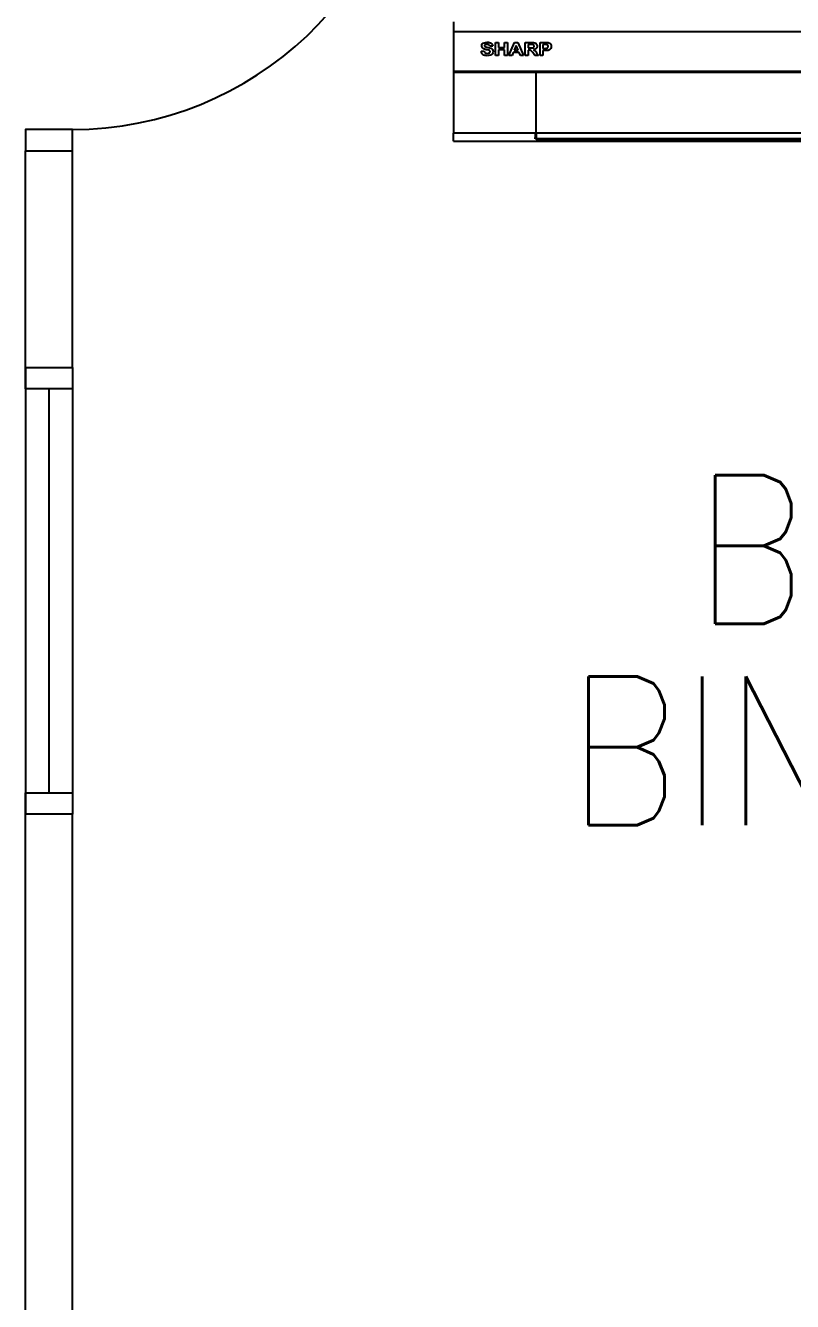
# Model space of a CAD drawing. Header units: inches. Extents: x -86408137 to 595769, y 1041006 to 3160331.
# Drawn here: x 406223 to 408025, y 1084178 to 1087178 of the extents above; entities that cross this region are included whole.
import ezdxf
from ezdxf.enums import TextEntityAlignment as Align

# ---------------------------------------------------------------- set-up
doc = ezdxf.new("R2010")
doc.units = ezdxf.units.IN
doc.header["$MEASUREMENT"] = 0
for name, color, linetype in [('DOOR', 2, 'Continuous'), ('Edges', 7, 'Continuous'), ('partition', 8, 'Continuous'), ('WIN', 9, 'Continuous')]:
    doc.layers.add(name, color=color, linetype=linetype)
doc.layers.add('t3', color=8, linetype='Continuous', lineweight=25)
doc.styles.add('LAILA', font='romans.shx', dxfattribs={"width": 0.85, "height": 350})

# ---------------------------------------------------------------- blocks, each defined once
blk = doc.blocks.new('dr16')
at = {"layer": 'DOOR', "color": 1}
blk.add_line((-2409712.2, -909070.8), (-2409602.2, -909070.8), dxfattribs=at)
for points in [[(-2409712.2, -909070.8), (-2409602.2, -909070.8), (-2409602.2, -909020.8), (-2409712.2, -909020.8)], [(-2410511.2, -909830.8), (-2409712.2, -909830.8), (-2409712.2, -909870.8), (-2410511.2, -909870.8)], [(-2409712.2, -909920.8), (-2409602.2, -909920.8), (-2409602.2, -909870.8), (-2409712.2, -909870.8)]]:
    blk.add_lwpolyline(points, close=True, dxfattribs=at)
at = {"layer": 'DOOR', "color": 9}
blk.add_arc((-2409712.2, -909870.8), 800, 90, 177.134, dxfattribs=at)
blk = doc.blocks.new('air con')
at = {"layer": 'Edges'}
for p, q in [((71.402, 22.883), (71.402, 22.213)), ((152.402, 22.213), (71.402, 22.213)), ((71.402, 22.213), (71.402, 19.568)), ((73.294, 21.346), (73.326, 21.406)), ((73.326, 21.406), (73.378, 21.457)), ((73.378, 21.457), (73.448, 21.494)), ((73.448, 21.494), (73.537, 21.517)), ((73.537, 21.517), (73.642, 21.525)), ((73.64, 21.379), (73.563, 21.371)), ((73.713, 21.372), (73.64, 21.379)), ((73.642, 21.525), (73.729, 21.52)), ((73.729, 21.52), (73.804, 21.507)), ((73.804, 21.507), (73.868, 21.484)), ((73.868, 21.484), (73.921, 21.453)), ((73.921, 21.453), (73.962, 21.414)), ((73.962, 21.414), (73.992, 21.369)), ((74.215, 20.639), (74.215, 21.51)), ((74.215, 21.51), (74.413, 21.51)), ((74.413, 21.51), (74.413, 21.167)), ((74.802, 21.167), (74.802, 21.51)), ((74.802, 21.51), (75.001, 21.51)), ((75.001, 21.51), (75.001, 20.639)), ((75.106, 20.639), (75.489, 21.51)), ((75.489, 21.51), (75.699, 21.51)), ((75.699, 21.51), (76.093, 20.639)), ((76.199, 20.639), (76.199, 21.51)), ((76.199, 21.51), (76.616, 21.51)), ((76.616, 21.51), (76.752, 21.504)), ((76.752, 21.504), (76.845, 21.486)), ((76.845, 21.486), (76.91, 21.454)), ((76.91, 21.454), (76.96, 21.403)), ((76.96, 21.403), (76.992, 21.338)), ((77.19, 20.639), (77.19, 21.51)), ((77.19, 21.51), (77.508, 21.51)), ((77.508, 21.51), (77.658, 21.506)), ((77.658, 21.506), (77.744, 21.497)), ((77.744, 21.497), (77.822, 21.465)), ((77.822, 21.465), (77.886, 21.411)), ((77.886, 21.411), (77.911, 21.376)), ((77.911, 21.376), (77.929, 21.336)), ((73.247, 20.922), (73.441, 20.939)), ((73.262, 20.853), (73.247, 20.922)), ((73.287, 20.793), (73.262, 20.853)), ((73.283, 21.282), (73.294, 21.346)), ((73.289, 21.232), (73.283, 21.282)), ((73.322, 20.742), (73.287, 20.793)), ((73.306, 21.186), (73.289, 21.232)), ((73.334, 21.144), (73.306, 21.186)), ((73.367, 20.7), (73.322, 20.742)), ((73.374, 21.106), (73.334, 21.144)), ((73.422, 20.666), (73.367, 20.7)), ((73.412, 21.082), (73.374, 21.106)), ((73.462, 21.059), (73.412, 21.082)), ((73.488, 20.642), (73.422, 20.666)), ((73.441, 20.939), (73.467, 20.864)), ((73.598, 21.02), (73.462, 21.059)), ((73.467, 20.864), (73.511, 20.812)), ((73.481, 21.324), (73.473, 21.293)), ((73.473, 21.293), (73.48, 21.265)), ((73.48, 21.265), (73.502, 21.241)), ((73.504, 21.347), (73.481, 21.324)), ((73.565, 20.628), (73.488, 20.642)), ((73.502, 21.241), (73.567, 21.212)), ((73.563, 21.371), (73.504, 21.347)), ((73.511, 20.812), (73.574, 20.782)), ((73.653, 20.623), (73.565, 20.628)), ((73.567, 21.212), (73.685, 21.182)), ((73.574, 20.782), (73.655, 20.772)), ((73.757, 20.982), (73.598, 21.02)), ((73.771, 20.631), (73.653, 20.623)), ((73.655, 20.772), (73.739, 20.781)), ((73.685, 21.182), (73.811, 21.152)), ((73.766, 21.35), (73.713, 21.372)), ((73.739, 20.781), (73.8, 20.808)), ((73.8, 20.965), (73.757, 20.982)), ((73.8, 21.311), (73.766, 21.35)), ((73.867, 20.655), (73.771, 20.631)), ((73.82, 21.253), (73.8, 21.311)), ((73.828, 20.944), (73.8, 20.965)), ((73.8, 20.808), (73.836, 20.847)), ((73.811, 21.152), (73.899, 21.12)), ((74.019, 21.261), (73.82, 21.253)), ((73.843, 20.92), (73.828, 20.944)), ((73.836, 20.847), (73.848, 20.892)), ((73.848, 20.892), (73.843, 20.92)), ((73.943, 20.695), (73.867, 20.655)), ((73.899, 21.12), (73.961, 21.081)), ((74, 20.752), (73.943, 20.695)), ((73.961, 21.081), (74.008, 21.031)), ((73.992, 21.369), (74.011, 21.318)), ((74.035, 20.82), (74, 20.752)), ((74.008, 21.031), (74.037, 20.968)), ((74.011, 21.318), (74.019, 21.261)), ((74.047, 20.892), (74.035, 20.82)), ((74.037, 20.968), (74.047, 20.892)), ((74.413, 20.639), (74.215, 20.639)), ((74.413, 21.167), (74.802, 21.167)), ((74.802, 21.02), (74.413, 21.02)), ((74.413, 21.02), (74.413, 20.639)), ((74.802, 20.639), (74.802, 21.02)), ((75.001, 20.639), (74.802, 20.639)), ((75.317, 20.639), (75.106, 20.639)), ((75.398, 20.837), (75.317, 20.639)), ((75.791, 20.837), (75.398, 20.837)), ((75.592, 21.306), (75.459, 20.983)), ((75.459, 20.983), (75.727, 20.983)), ((75.727, 20.983), (75.592, 21.306)), ((75.877, 20.639), (75.791, 20.837)), ((76.093, 20.639), (75.877, 20.639)), ((76.397, 20.639), (76.199, 20.639)), ((76.552, 21.362), (76.397, 21.362)), ((76.397, 21.362), (76.397, 21.141)), ((76.397, 21.141), (76.544, 21.141)), ((76.437, 21.002), (76.397, 21.002)), ((76.397, 21.002), (76.397, 20.639)), ((76.496, 21), (76.437, 21.002)), ((76.537, 20.993), (76.496, 21)), ((76.568, 20.979), (76.537, 20.993)), ((76.544, 21.141), (76.66, 21.144)), ((76.697, 21.359), (76.552, 21.362)), ((76.597, 20.956), (76.568, 20.979)), ((76.702, 20.828), (76.597, 20.956)), ((76.66, 21.144), (76.722, 21.152)), ((76.74, 21.347), (76.697, 21.359)), ((76.845, 20.639), (76.702, 20.828)), ((76.722, 21.152), (76.754, 21.167)), ((76.772, 21.325), (76.74, 21.347)), ((76.804, 21.034), (76.743, 21.023)), ((76.743, 21.023), (76.802, 20.988)), ((76.754, 21.167), (76.778, 21.189)), ((76.791, 21.294), (76.772, 21.325)), ((76.778, 21.189), (76.793, 21.218)), ((76.798, 21.254), (76.791, 21.294)), ((76.793, 21.218), (76.798, 21.254)), ((76.802, 20.988), (76.849, 20.95)), ((76.856, 21.052), (76.804, 21.034)), ((77.082, 20.639), (76.845, 20.639)), ((76.849, 20.95), (76.899, 20.895)), ((76.901, 21.075), (76.856, 21.052)), ((76.899, 20.895), (76.962, 20.809)), ((76.938, 21.104), (76.901, 21.075)), ((76.966, 21.138), (76.938, 21.104)), ((76.962, 20.809), (77.082, 20.639)), ((76.986, 21.176), (76.966, 21.138)), ((76.999, 21.219), (76.986, 21.176)), ((76.992, 21.338), (77.003, 21.266)), ((77.003, 21.266), (76.999, 21.219)), ((77.388, 20.639), (77.19, 20.639)), ((77.388, 21.362), (77.388, 21.115)), ((77.484, 21.362), (77.388, 21.362)), ((77.388, 21.115), (77.497, 21.115)), ((77.518, 20.967), (77.388, 20.967)), ((77.388, 20.967), (77.388, 20.639)), ((77.627, 21.356), (77.484, 21.362)), ((77.497, 21.115), (77.595, 21.119)), ((77.637, 20.97), (77.518, 20.967)), ((77.595, 21.119), (77.654, 21.129)), ((77.671, 21.343), (77.627, 21.356)), ((77.724, 20.98), (77.637, 20.97)), ((77.654, 21.129), (77.689, 21.146)), ((77.707, 21.318), (77.671, 21.343)), ((77.689, 21.146), (77.716, 21.172)), ((77.731, 21.283), (77.707, 21.318)), ((77.716, 21.172), (77.733, 21.203)), ((77.776, 20.995), (77.724, 20.98)), ((77.738, 21.239), (77.731, 21.283)), ((77.733, 21.203), (77.738, 21.239)), ((77.827, 21.021), (77.776, 20.995)), ((77.873, 21.058), (77.827, 21.021)), ((77.91, 21.107), (77.873, 21.058)), ((77.935, 21.168), (77.91, 21.107)), ((77.929, 21.336), (77.939, 21.291)), ((77.943, 21.242), (77.935, 21.168)), ((77.939, 21.291), (77.943, 21.242)), ((152.402, 19.568), (71.402, 19.568)), ((71.402, 19.568), (71.402, 19.493)), ((152.402, 19.493), (71.402, 19.493)), ((71.402, 19.493), (71.402, 15.42)), ((76.921, 15.42), (76.921, 19.493)), ((76.921, 18.47), (76.921, 18.812)), ((76.921, 18.133), (76.921, 18.47)), ((76.921, 17.803), (76.921, 18.133)), ((76.921, 17.48), (76.921, 17.803)), ((76.921, 17.163), (76.921, 17.48)), ((76.921, 16.853), (76.921, 17.163)), ((76.921, 16.551), (76.921, 16.853)), ((76.921, 16.256), (76.921, 16.551)), ((76.921, 15.969), (76.921, 16.256)), ((76.855, 15.42), (71.402, 15.42)), ((71.402, 14.898), (71.402, 15.42)), ((76.921, 15.42), (76.855, 15.42)), ((76.855, 15.42), (76.855, 15.142)), ((76.921, 15.69), (76.921, 15.969)), ((76.921, 15.42), (76.921, 15.69)), ((76.921, 15.42), (76.921, 15.142)), ((146.421, 15.42), (76.921, 15.42)), ((71.402, 14.898), (152.402, 14.898)), ((76.921, 15.142), (76.855, 15.142)), ((76.855, 15.051), (76.855, 15.142)), ((76.921, 15.051), (76.855, 15.051)), ((76.921, 15.142), (76.921, 15.051)), ((146.421, 15.051), (76.921, 15.051)), ((76.921, 15.051), (76.921, 15.012)), ((146.421, 15.012), (76.921, 15.012))]:
    blk.add_line(p, q, dxfattribs=at)

msp = doc.modelspace()

# ---------------------------------------------------------------- linework, layer by layer
at = {"layer": 'partition'}
for p, q in [((406222.7, 1086374.1), (406222.7, 1086884.1)), ((406332.7, 1086374.1), (406332.7, 1086884.1)), ((406222.7, 1086374.1), (406332.7, 1086374.1)), ((406222.7, 1084034.1), (406222.7, 1085324.1)), ((406332.7, 1085324.1), (406222.7, 1085324.1)), ((406332.7, 1084034.1), (406332.7, 1085324.1))]:
    msp.add_line(p, q, dxfattribs=at)
at = {"layer": 'WIN'}
for p, q in [((406222.7, 1086374.1), (406222.7, 1085324.1)), ((406332.7, 1086374.1), (406332.7, 1085324.1)), ((406277.7, 1086324.1), (406277.7, 1085374.1))]:
    msp.add_line(p, q, dxfattribs=at)
for points in [[(406332.7, 1086324.1), (406222.7, 1086324.1), (406222.7, 1086374.1), (406332.7, 1086374.1)], [(406332.7, 1085324.1), (406222.7, 1085324.1), (406222.7, 1085374.1), (406332.7, 1085374.1)]]:
    msp.add_lwpolyline(points, close=True, dxfattribs=at)

# ---------------------------------------------------------------- block references
at = {"xscale": 35.09132088261752, "yscale": 35.09132088261752, "zscale": 35.09132088261752}
msp.add_blockref('air con', (404722.9, 1086383.8), dxfattribs=at)
at = {"layer": 'DOOR', "rotation": 180}
msp.add_blockref('dr16', (-2003379.5, 177863.3), dxfattribs=at)

# ---------------------------------------------------------------- texts
at = {"layer": 't3', "style": 'LAILA', "width": 0.85}
for s, p in [('BILIK', (407792.1, 1086121.5)), ('BINCANG', (407494.2, 1085647.9))]:
    msp.add_text(s, height=350, dxfattribs=at).set_placement(p, align=Align.TOP_LEFT)

doc.saveas('drawing.dxf')
